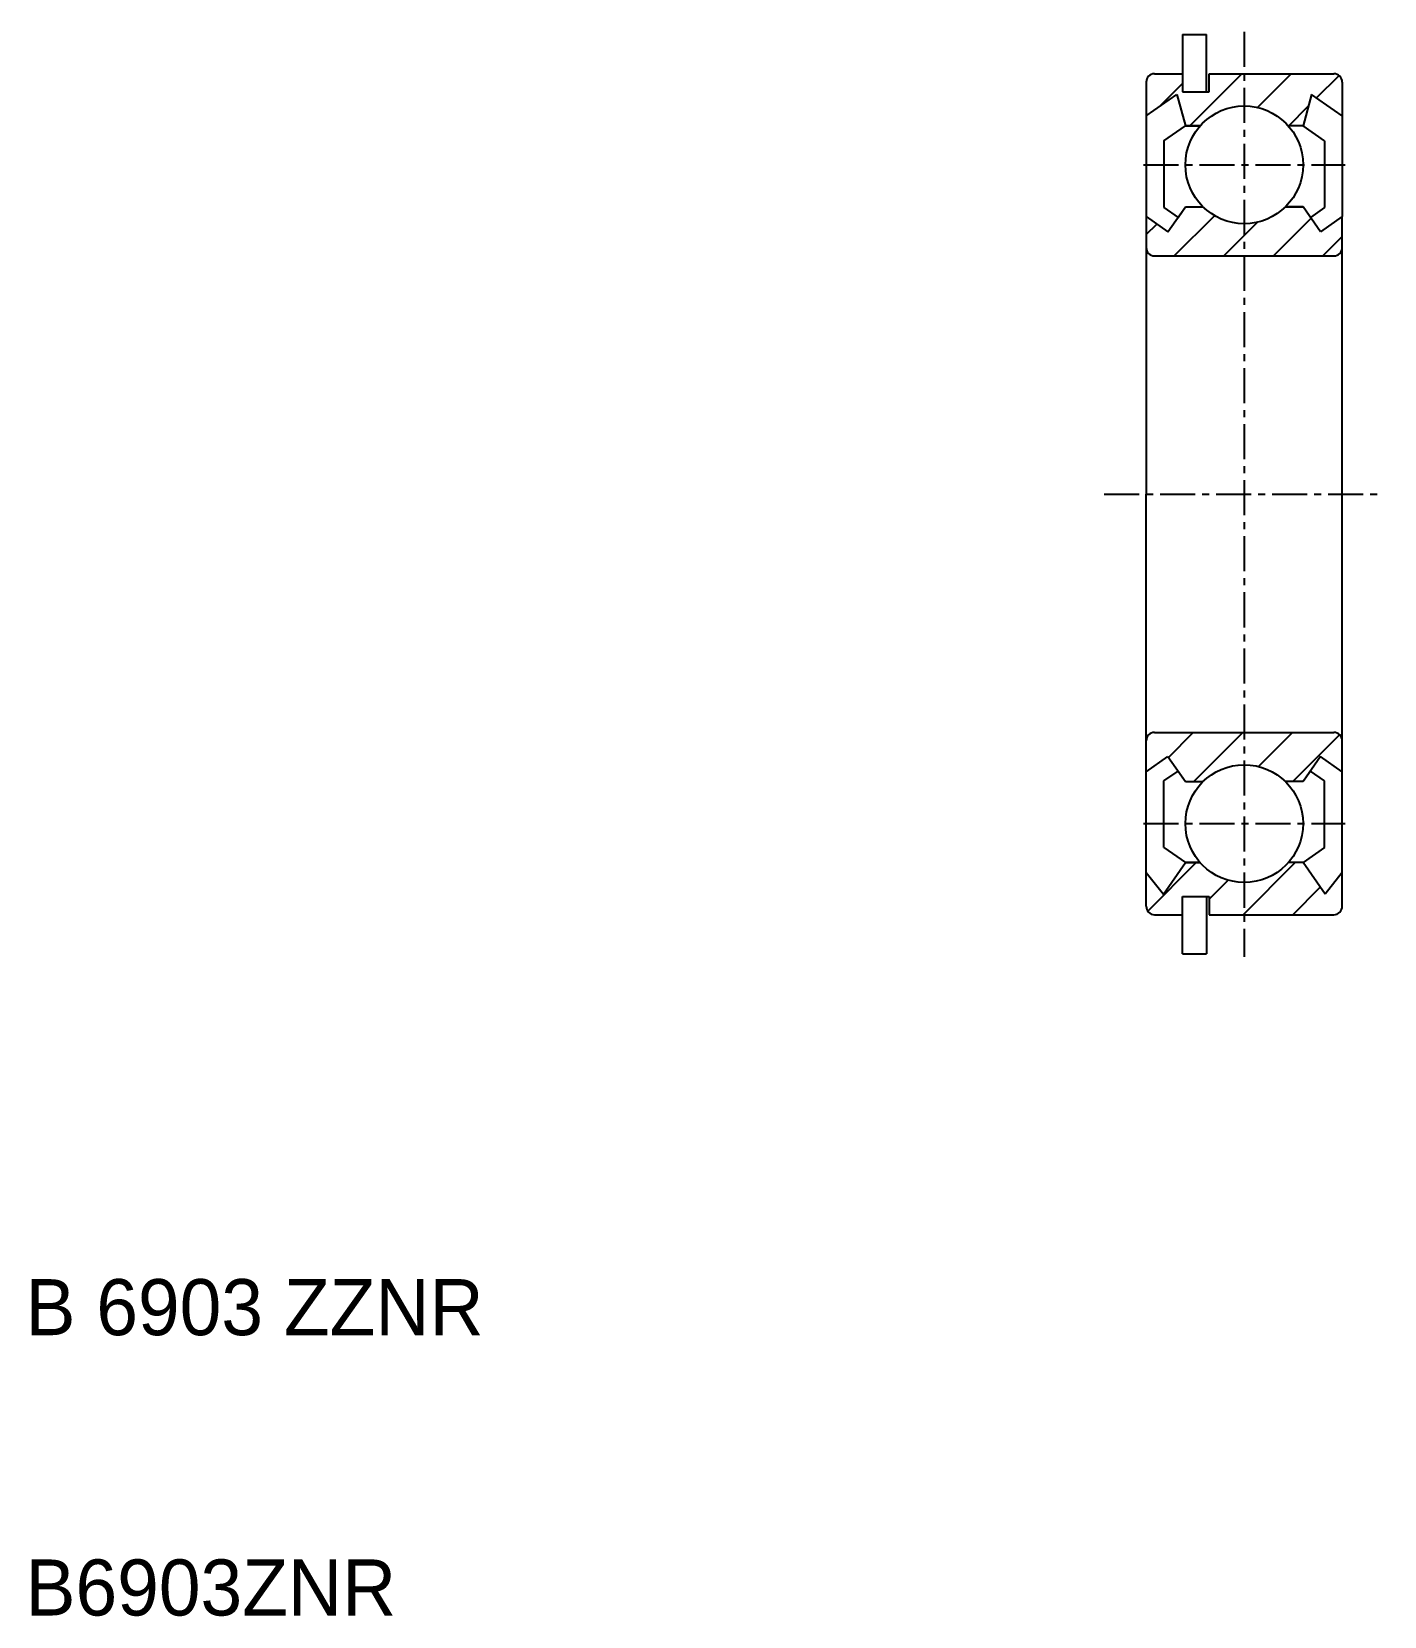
# Model space of a CAD drawing. Extents: x 102.3 to 150.6, y 79.4 to 135.9.
import ezdxf

# ---------------------------------------------------------------- set-up
doc = ezdxf.new("R2010")
doc.units = 0
doc.linetypes.add('CENTER', pattern=[2, 1.25, -0.25, 0.25, -0.25])
doc.layers.get('0').update_dxf_attribs({"linetype": 'CONTINUOUS'})
doc.layers.add('CENTER', color=1, linetype='CENTER')
doc.layers.add('HATCH', color=3, linetype='CONTINUOUS')

msp = doc.modelspace()

# ---------------------------------------------------------------- linework, layer by layer
for p, q in [((143.399, 135.789), (143.399, 133.739)), ((143.399, 135.789), (144.249, 135.789)), ((144.249, 134.389), (144.249, 135.789)), ((142.099, 134.089), (142.099, 132.882)), ((142.399, 134.389), (143.399, 134.389)), ((144.249, 133.739), (144.249, 134.389)), ((144.349, 134.389), (148.799, 134.389)), ((144.349, 133.739), (144.349, 134.389)), ((149.099, 134.089), (149.099, 132.882)), ((142.099, 132.882), (143.199, 133.652)), ((143.199, 133.652), (143.499, 132.532)), ((143.399, 133.739), (144.249, 133.739)), ((144.249, 133.739), (144.349, 133.739)), ((148, 133.652), (147.699, 132.532)), ((149.099, 132.882), (148, 133.652)), ((142.099, 132.882), (142.099, 129.292)), ((149.099, 132.882), (149.099, 129.292)), ((142.734, 131.996), (143.499, 132.532)), ((144.028, 132.532), (143.499, 132.532)), ((143.499, 132.532), (144.028, 132.532)), ((147.699, 132.532), (147.171, 132.532)), ((147.699, 132.532), (147.171, 132.532)), ((148.464, 131.996), (147.699, 132.532)), ((142.734, 131.996), (142.734, 129.617)), ((148.464, 131.996), (148.464, 129.617)), ((142.734, 129.617), (143.236, 129.266)), ((142.874, 128.75), (143.499, 129.642)), ((143.236, 129.266), (143.499, 129.642)), ((143.499, 129.642), (144.126, 129.642)), ((143.499, 129.642), (144.126, 129.642)), ((147.699, 129.642), (147.073, 129.642)), ((147.073, 129.642), (147.699, 129.642)), ((147.963, 129.266), (147.699, 129.642)), ((148.324, 128.75), (147.699, 129.642)), ((148.464, 129.617), (147.963, 129.266)), ((142.099, 129.292), (142.099, 119.389)), ((142.099, 129.292), (142.874, 128.75)), ((149.099, 129.292), (148.324, 128.75)), ((149.099, 119.389), (149.099, 129.292)), ((142.399, 127.889), (148.799, 127.889)), ((142.099, 109.485), (142.099, 119.389)), ((149.099, 109.485), (149.099, 119.389)), ((142.399, 110.889), (148.799, 110.889)), ((142.099, 109.485), (142.874, 110.028)), ((142.874, 110.028), (143.499, 109.135)), ((148.324, 110.028), (147.699, 109.135)), ((149.099, 109.485), (148.324, 110.028)), ((142.099, 105.896), (142.099, 109.485)), ((142.734, 109.161), (143.236, 109.512)), ((142.734, 106.782), (142.734, 109.161)), ((143.236, 109.512), (143.499, 109.135)), ((143.499, 109.135), (144.126, 109.135)), ((143.499, 109.135), (144.126, 109.135)), ((147.699, 109.135), (147.073, 109.135)), ((147.699, 109.135), (147.073, 109.135)), ((147.963, 109.512), (147.699, 109.135)), ((148.464, 109.161), (147.963, 109.512)), ((148.464, 106.782), (148.464, 109.161)), ((149.099, 105.896), (149.099, 109.485)), ((142.734, 106.782), (143.499, 106.246)), ((148.464, 106.782), (147.699, 106.246)), ((142.099, 105.896), (142.715, 105.126)), ((142.099, 104.689), (142.099, 105.896)), ((142.715, 105.126), (143.499, 106.246)), ((144.028, 106.246), (143.499, 106.246)), ((143.499, 106.246), (144.028, 106.246)), ((147.699, 106.246), (147.171, 106.246)), ((147.699, 106.246), (147.171, 106.246)), ((148.484, 105.126), (147.699, 106.246)), ((149.099, 105.896), (148.484, 105.126)), ((149.099, 104.689), (149.099, 105.896)), ((143.399, 105.039), (144.249, 105.039)), ((143.399, 102.989), (143.399, 105.039)), ((144.249, 105.039), (144.249, 104.389)), ((144.249, 105.039), (144.349, 105.039)), ((144.349, 105.039), (144.349, 104.389)), ((142.399, 104.389), (143.399, 104.389)), ((144.249, 104.389), (144.249, 102.989)), ((144.349, 104.389), (148.799, 104.389)), ((143.399, 102.989), (144.249, 102.989))]:
    msp.add_line(p, q)
for centre in [(145.599, 131.139), (145.599, 107.639)]:
    msp.add_circle(centre, 2.1)
for centre, start, end in [((142.399, 134.089), 90, 180), ((148.799, 134.089), 0, 90), ((142.399, 128.189), 180, 270), ((148.799, 128.189), 270, 0), ((142.399, 110.589), 90, 180), ((148.799, 110.589), 0, 90), ((142.399, 104.689), 180, 270), ((148.799, 104.689), 270, 0)]:
    msp.add_arc(centre, 0.3, start, end)
at = {"layer": 'CENTER'}
for p, q in [((145.599, 135.889), (145.599, 102.889)), ((141.999, 131.139), (149.199, 131.139)), ((140.599, 119.389), (150.599, 119.389)), ((140.599, 119.389), (150.599, 119.389)), ((140.599, 119.389), (150.599, 119.389)), ((141.999, 107.639), (149.199, 107.639))]:
    msp.add_line(p, q, dxfattribs=at)
at = {"layer": 'HATCH'}
for p, q in [((142.558, 133.203), (143.399, 134.044)), ((143.655, 132.532), (145.512, 134.389)), ((146.075, 133.184), (147.28, 134.389)), ((148.182, 133.524), (148.984, 134.325)), ((147.19, 132.532), (147.886, 133.227)), ((142.099, 128.652), (142.476, 129.028)), ((143.104, 127.889), (144.541, 129.325)), ((144.872, 127.889), (146.077, 129.094)), ((146.64, 127.889), (147.985, 129.234)), ((148.408, 127.889), (149.099, 128.581)), ((142.894, 110), (143.782, 110.889)), ((143.796, 109.135), (145.55, 110.889)), ((146.106, 109.677), (147.317, 110.889)), ((147.332, 109.135), (149.004, 110.808)), ((142.155, 104.515), (143.885, 106.246)), ((145.564, 104.389), (147.421, 106.246)), ((144.349, 104.942), (145.026, 105.619)), ((147.332, 104.389), (148.313, 105.37))]:
    msp.add_line(p, q, dxfattribs=at)

# ---------------------------------------------------------------- texts
for s, p in [('B 6903 ZZNR', (102.099, 89.389)), ('B6903ZNR', (102.099, 79.389))]:
    msp.add_text(s, height=2).set_placement(p)

doc.saveas('drawing.dxf')
